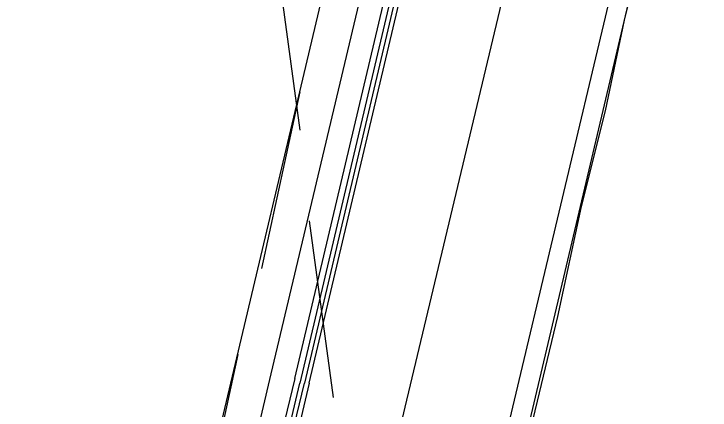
# Model space of a CAD drawing. Header units: feet. Extents: x -84 to 198, y -22 to 181.
# Drawn here: x 133.335 to 135.28, y 104.05 to 105.155 of the extents above; entities that cross this region are included whole.
import ezdxf

# ---------------------------------------------------------------- set-up
doc = ezdxf.new("R2010")
doc.units = ezdxf.units.FT
doc.layers.add('A-LINEA', color=7, linetype='CONTINUOUS')

msp = doc.modelspace()

# ---------------------------------------------------------------- linework, layer by layer
at = {"layer": 'A-LINEA'}
for p, q in [((135.2667, 106.0978), (132.2533, 93.3378)), ((134.3733, 105.9511), (132.6, 98.4711)), ((135.1333, 105.7644), (133.36, 98.2978)), ((135.1333, 105.7644), (133.36, 98.2978)), ((134.0533, 104.1511), (134.44, 105.7778)), ((134.0533, 104.1511), (134.44, 105.7778)), ((134.0667, 105.3244), (134.1333, 104.8311)), ((134.1333, 104.9378), (134.0267, 104.4444)), ((134.1333, 104.9378), (134.0267, 104.4444)), ((134.16, 104.5778), (134.2267, 104.0844)), ((133.96, 104.2044), (133.8533, 103.7111)), ((133.96, 104.2044), (133.8533, 103.7111))]:
    msp.add_line(p, q, dxfattribs=at)
for points in [[(135.2667, 106.0978), (135.28, 106.1244), (135.2667, 106.0978), (135.2533, 106.0444), (135.24, 105.9644), (135.2133, 105.8444), (135.1733, 105.7111), (135.1333, 105.5511), (135.0933, 105.3511), (135.04, 105.1378), (134.9867, 104.8844), (134.92, 104.6178), (134.8533, 104.3111), (134.7733, 103.9778), (134.68, 103.6178), (134.5867, 103.2444), (134.4933, 102.8311), (134.3867, 102.3911)], [(134.8533, 105.8444), (134.4267, 104.0578), (134.0133, 102.2978)], [(134.8533, 105.8444), (134.4267, 104.0578), (134.0133, 102.2978)], [(134.12, 104.1378), (134.52, 105.8311), (134.5333, 105.8311), (134.5333, 105.8178), (134.1333, 104.1244)], [(134.12, 104.1378), (134.52, 105.8311), (134.5333, 105.8311), (134.5333, 105.8178), (134.1333, 104.1244)], [(134.16, 104.1244), (134.56, 105.8178), (134.5467, 105.8311), (134.5467, 105.8178), (134.1467, 104.1244)], [(134.16, 104.1244), (134.56, 105.8178), (134.5467, 105.8311), (134.5467, 105.8178), (134.1467, 104.1244)], [(133.6667, 102.3778), (133.6667, 102.3911), (133.64, 102.3911), (134.0533, 104.1511)], [(134.12, 104.1378), (133.68, 102.3244), (133.6933, 102.3111), (133.7067, 102.3111), (134.1333, 104.1244)], [(134.16, 104.1244), (133.7333, 102.3111), (133.72, 102.3111), (133.7067, 102.3111), (134.1467, 104.1244)]]:
    msp.add_lwpolyline(points, dxfattribs=at)

doc.saveas('drawing.dxf')
